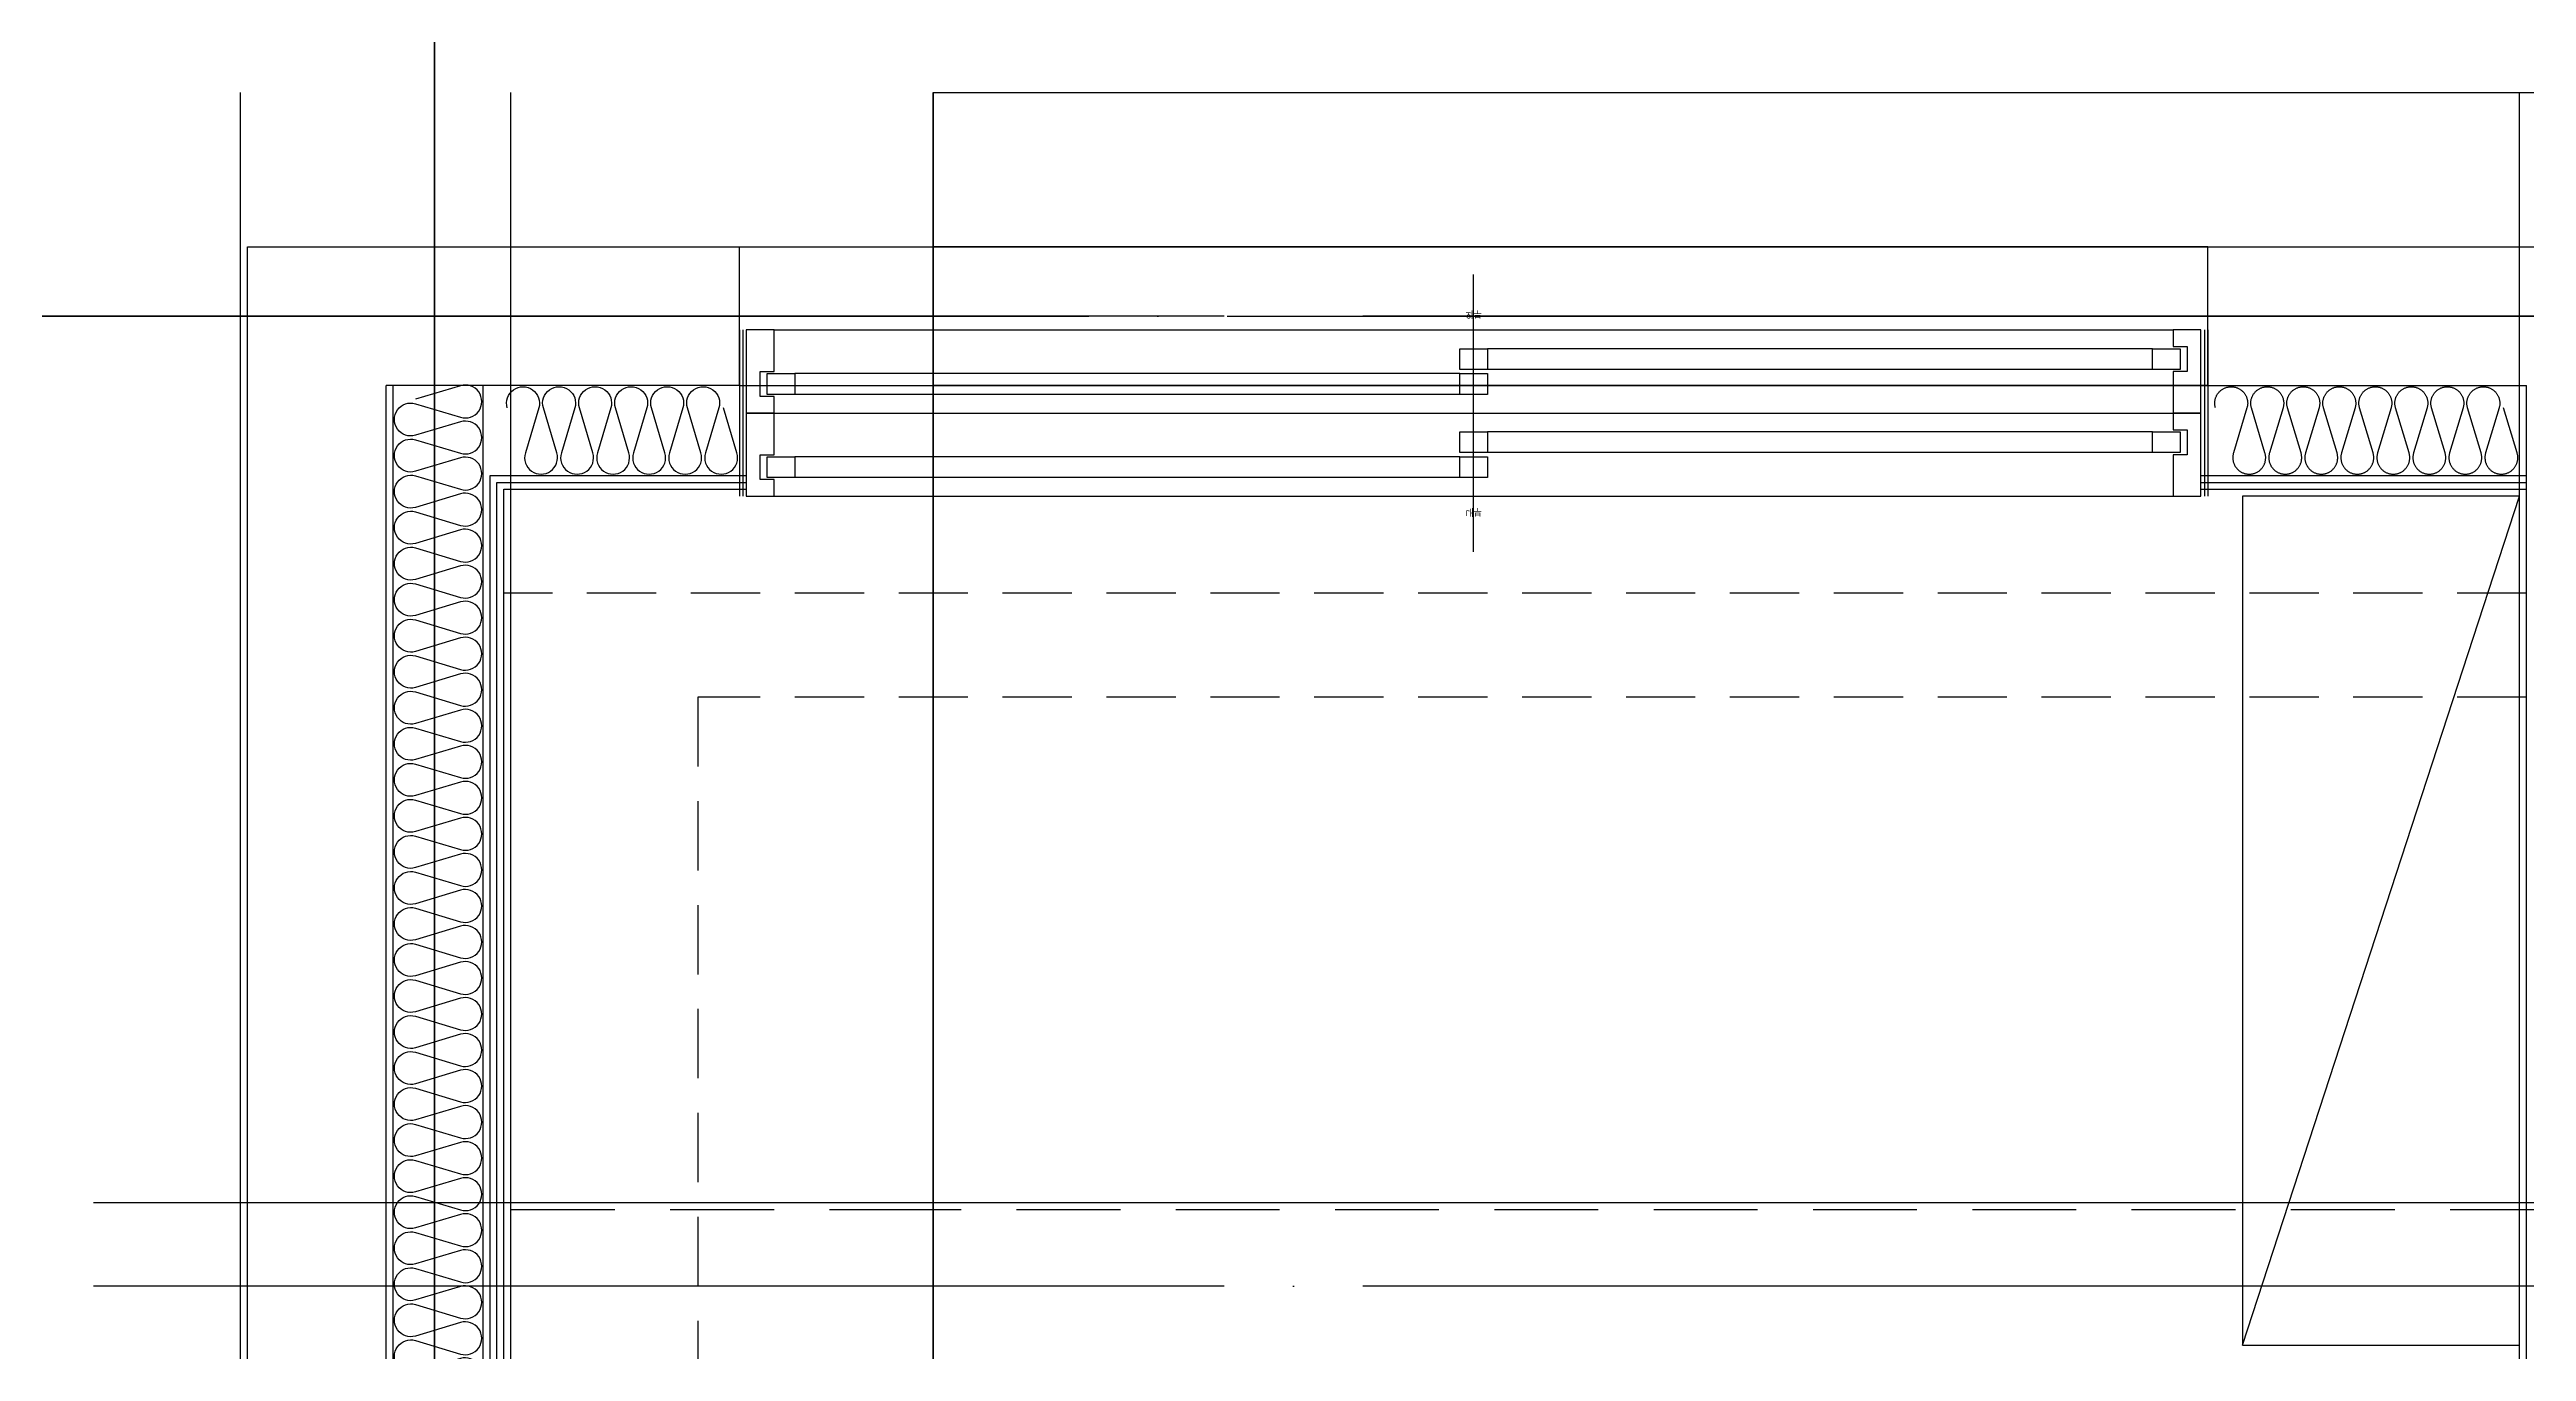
# Model space of a CAD drawing. Header units: millimetres. Extents: x 840000 to 1054178, y 0 to 59400.
# Drawn here: x 858736 to 862312, y 47246 to 49125 of the extents above; entities that cross this region are included whole.
import ezdxf
from ezdxf.enums import TextEntityAlignment as Align
from ezdxf.xclip import XClip

# ---------------------------------------------------------------- set-up
doc = ezdxf.new("R2010")
doc.units = ezdxf.units.MM
doc.header["$LTSCALE"] = 100
doc.header["$XCLIPFRAME"] = 0
for name, pattern in [('X - 단위세대 확장형$0$CEN', [62, 60, -1, 0, -1]), ('X - 단위세대 확장형$0$HID', [1.5, 1, -0.5]), ('X - 단위세대 확장형$0$xr-49D(확)$0$HID', [2.3, 1.5, -0.8]), ('X - 평면도$0$CEN', [62, 60, -1, 0, -1])]:
    doc.linetypes.add(name, pattern=pattern)
doc.layers.get('DEFPOINTS').update_dxf_attribs({"color": 145})
for name, color, linetype in [('SYM', 7, 'Continuous'), ('X - 단위세대 확장형$0$A-CEN', 1, 'X - 단위세대 확장형$0$CEN'), ('X - 단위세대 확장형$0$A-GIP', 6, 'Continuous'), ('X - 단위세대 확장형$0$A-INS', 9, 'Continuous'), ('X - 단위세대 확장형$0$A-WIN', 4, 'Continuous'), ('X - 단위세대 확장형$0$AA-WAXM-CONC', 2, 'Continuous'), ('X - 단위세대 확장형$0$AA-XXXX-CNTL', 1, 'X - 단위세대 확장형$0$CEN'), ('X - 단위세대 확장형$0$S-ELE', 4, 'Continuous'), ('X - 단위세대 확장형$0$X-55$0$0-조경패턴', 9, 'Continuous'), ('X - 단위세대 확장형$0$X-55$0$02_F-KIT', 6, 'Continuous'), ('X - 단위세대 확장형$0$X-55$0$AA-DWXM-WIND', 4, 'Continuous'), ('X - 단위세대 확장형$0$xr-49D(확)$0$AA-XXXX-HIDL2', 7, 'X - 단위세대 확장형$0$xr-49D(확)$0$HID'), ('X - 단위세대 확장형$0$결로방지단열재', 7, 'X - 단위세대 확장형$0$HID'), ('X - 단위세대 확장형$0$커텐박스', 6, 'X - 단위세대 확장형$0$HID'), ('X - 평면도$0$AA-XXXX-CNTL', 1, 'X - 평면도$0$CEN')]:
    doc.layers.add(name, color=color, linetype=linetype)
doc.layers.add('X - 단위세대 확장형$0$A-MC', color=171, linetype='Continuous', plot=False)
doc.layers.add('X - 단위세대 확장형$0$AA-EL-PCN8', color=8, linetype='Continuous', plot=False)
doc.styles.add('X - 단위세대 확장형$0$X-55$0$맑은 고딕', font='malgun.ttf')

# ---------------------------------------------------------------- blocks, each defined once
blk = doc.blocks.new('*U478')
at = {"layer": 'DEFPOINTS'}
for p, q in [((-1060, -130), (-1060, 110)), ((-1055, -130), (-1055, 110)), ((1055, -130), (1055, 110)), ((1060, -130), (1060, 110))]:
    blk.add_line(p, q, dxfattribs=at)
at = {"layer": 'X - 단위세대 확장형$0$X-55$0$AA-DWXM-WIND'}
for p, q in [((0, 190), (0, -210)), ((-20, 83), (-980, 83)), ((-20, 53), (-980, 53)), ((980, 47), (20, 47)), ((980, 17), (20, 17)), ((-20, -37), (-980, -37)), ((-20, -67), (-980, -67)), ((980, -73), (20, -73)), ((980, -103), (20, -103))]:
    blk.add_line(p, q, dxfattribs=at)
at = {"layer": 'X - 단위세대 확장형$0$X-55$0$AA-DWXM-WIND', "color": 8}
for p, q in [((-1010, 110), (1010, 110)), ((-1010, -10), (1010, -10)), ((-1010, -130), (1010, -130))]:
    blk.add_line(p, q, dxfattribs=at)
at = {"layer": 'X - 단위세대 확장형$0$X-55$0$AA-DWXM-WIND'}
for points in [[(-1010, 86), (-1030, 86), (-1030, 50), (-1010, 50), (-1010, -10), (-1010, -10), (-1050, -10), (-1050, 110), (-1010, 110), (-1010, 86)], [(1010, 14), (1030, 14), (1030, 50), (1010, 50), (1010, 110), (1010, 110), (1050, 110), (1050, -10), (1010, -10), (1010, 14)], [(-1010, -34), (-1030, -34), (-1030, -70), (-1010, -70), (-1010, -130), (-1010, -130), (-1050, -130), (-1050, -10), (-1010, -10), (-1010, -34)], [(1010, -106), (1030, -106), (1030, -70), (1010, -70), (1010, -10), (1010, -10), (1050, -10), (1050, -130), (1010, -130), (1010, -106)]]:
    blk.add_lwpolyline(points, dxfattribs=at)
for points in [[(-980, 53), (-980, 83), (-1020, 83), (-1020, 53)], [(20, 53), (20, 83), (-20, 83), (-20, 53)], [(-20, 17), (20, 17), (20, 47), (-20, 47)], [(1020, 17), (1020, 47), (980, 47), (980, 17)], [(-980, -67), (-980, -37), (-1020, -37), (-1020, -67)], [(20, -67), (20, -37), (-20, -37), (-20, -67)], [(-20, -103), (20, -103), (20, -73), (-20, -73)], [(1020, -103), (1020, -73), (980, -73), (980, -103)]]:
    blk.add_lwpolyline(points, close=True, dxfattribs=at)
at = {"layer": 'DEFPOINTS', "style": 'X - 단위세대 확장형$0$X-55$0$맑은 고딕', "width": 0.9}
for s, p in [('내부', (0, 133.2)), ('외부', (0, -152.2))]:
    blk.add_text(s, height=10, dxfattribs=at).set_placement(p, align=Align.MIDDLE_CENTER)
blk = doc.blocks.new('X - 단위세대 확장형$0$insul1')
blk.add_lwpolyline([(0, 0.25, 1.344031), (0.35, 0.25), (0.2, 0.75, -1.344031), (0.55, 0.75), (0.4, 0.25)], format="xyb")
blk = doc.blocks.new('X - 단위세대 확장형$0$A$C6f67e9a2')
at = {"layer": 'DEFPOINTS', "elevation": 0}
blk.add_lwpolyline([(-6620, 0), (-6620, -8226), (-5610, -8226), (-5610, -8662.5)], dxfattribs=at)
at = {"layer": 'X - 단위세대 확장형$0$A-CEN'}
for p, q in [((-7340, -8662.5), (-7340, 0)), ((-6620, -1722.5), (-7832.5, -1722.5))]:
    blk.add_line(p, q, dxfattribs=at)
at = {"layer": 'X - 단위세대 확장형$0$A-GIP'}
for p, q in [((-7250, -562.5), (-6890, -562.5)), ((-7250, -5642.5), (-7250, -562.5)), ((-7240, -572.5), (-6890, -572.5)), ((-7240, -5642.5), (-7240, -572.5))]:
    blk.add_line(p, q, dxfattribs=at)
at = {"layer": 'X - 단위세대 확장형$0$A-INS'}
for p, q in [((-7400, -5642.5), (-7400, -422.5)), ((-7270, -5642.5), (-7270, -422.5)), ((-7260, -552.5), (-6890, -552.5)), ((-7260, -5642.5), (-7260, -552.5))]:
    blk.add_line(p, q, dxfattribs=at)
at = {"layer": 'X - 단위세대 확장형$0$A-MC'}
for p, q in [((-7620, -8662.5), (-7620, 0)), ((-7230, -5742.5), (-7230, 0)), ((-6620, -1602.5), (-7832.5, -1602.5))]:
    blk.add_line(p, q, dxfattribs=at)
at = {"layer": 'X - 단위세대 확장형$0$AA-EL-PCN8'}
for p, q in [((-6900, -222.5), (-6620, -222.5)), ((-6900, -422.5), (-6620, -422.5))]:
    blk.add_line(p, q, dxfattribs=at)
at = {"layer": 'X - 단위세대 확장형$0$AA-WAXM-CONC'}
for p, q in [((-7610, -222.5), (-6900, -222.5)), ((-7610, -8562.5), (-7610, -222.5)), ((-6900, -422.5), (-6900, -222.5)), ((-6900, -422.5), (-7410, -422.5)), ((-7410, -5642.5), (-7410, -422.5))]:
    blk.add_line(p, q, dxfattribs=at)
at = {"layer": 'X - 단위세대 확장형$0$AA-XXXX-CNTL'}
blk.add_line((-6620, -322.5), (-7832.5, -322.5), dxfattribs=at)
at = {"layer": 'X - 단위세대 확장형$0$S-ELE'}
for p, q in [((-6900, -222.5), (-6620, -222.5)), ((-6900, -422.5), (-6620, -422.5))]:
    blk.add_line(p, q, dxfattribs=at)
at = {"layer": 'X - 단위세대 확장형$0$X-55$0$0-조경패턴'}
blk.add_line((-6900, -422.5), (-6900, -222.5), dxfattribs=at)
at = {"layer": 'X - 단위세대 확장형$0$xr-49D(확)$0$AA-XXXX-HIDL2'}
blk.add_line((-6620, -1612.5), (-7240, -1612.5), dxfattribs=at)
at = {"layer": 'X - 단위세대 확장형$0$A-INS', "xscale": -130, "yscale": 130, "zscale": 130, "row_count": 1, "row_spacing": -1.262177448353619e-29, "column_spacing": -52}
for p, rotation, column_count in [((-7400, -5642.5), 270, 100), ((-7235, -422.5), 180, 6)]:
    blk.add_blockref('X - 단위세대 확장형$0$insul1', p, dxfattribs=dict(at, rotation=rotation, column_count=column_count))
at = {"layer": 'X - 단위세대 확장형$0$A-WIN'}
ref = blk.add_blockref('*U478', (-5840, -472.5), dxfattribs=dict(at, xscale=-1, rotation=180))
XClip(ref).set_block_clipping_path([(-2268.6303002786, -472.5220021401), (-780, 469.0670720147)])
blk = doc.blocks.new('X - 단위세대 확장형$0$20220222-결로')
at = {"layer": 'X - 단위세대 확장형$0$결로방지단열재'}
blk.add_line((-31560, 24740), (-31560, 17700), dxfattribs=at)
blk.add_lwpolyline([(-28920, 24740), (-31560, 24740)], dxfattribs=at)
at = {"layer": 'X - 단위세대 확장형$0$커텐박스'}
blk.add_line((-28920, 24890), (-31840, 24890), dxfattribs=at)
blk = doc.blocks.new('X - 단위세대 확장형$0$A$Cca1b3c21')
at = {"layer": 'X - 단위세대 확장형$0$A-GIP'}
for p, q in [((-2550, -562.5), (-3020, -562.5)), ((-2550, -572.5), (-3020, -572.5))]:
    blk.add_line(p, q, dxfattribs=at)
at = {"layer": 'X - 단위세대 확장형$0$A-INS'}
blk.add_line((-2550, -552.5), (-3020, -552.5), dxfattribs=at)
at = {"layer": 'X - 단위세대 확장형$0$A-MC'}
for p, q in [((-3010, -5942.7), (-3010, 0)), ((-7340, -1602.5), (0, -1602.5))]:
    blk.add_line(p, q, dxfattribs=at)
at = {"layer": 'X - 단위세대 확장형$0$AA-EL-PCN8'}
for p, q in [((-440, -222.5), (-2560, -222.5)), ((-440, -422.5), (-2560, -422.5))]:
    blk.add_line(p, q, dxfattribs=at)
at = {"layer": 'X - 단위세대 확장형$0$AA-WAXM-CONC'}
for p, q in [((-2560, -222.5), (-3340, -222.5)), ((-2560, -422.5), (-2560, -222.5)), ((-2560, -422.5), (-3020, -422.5)), ((-3020, -3532.5), (-3020, -422.5))]:
    blk.add_line(p, q, dxfattribs=at)
at = {"layer": 'X - 단위세대 확장형$0$AA-XXXX-CNTL'}
for p, q in [((-7340, -322.5), (0, -322.5)), ((-7340, -1722.5), (0, -1722.5))]:
    blk.add_line(p, q, dxfattribs=at)
at = {"layer": 'X - 단위세대 확장형$0$S-ELE'}
for p, q in [((-2560, -222.5), (-440, -222.5)), ((-2560, -422.5), (-440, -422.5))]:
    blk.add_line(p, q, dxfattribs=at)
at = {"layer": 'X - 단위세대 확장형$0$X-55$0$02_F-KIT'}
blk.add_line((-2610, -1807.5), (-3010, -582.5), dxfattribs=at)
blk.add_lwpolyline([(-2610, -1807.5), (-3010, -1807.5), (-3010, -582.5), (-2610, -582.5)], close=True, dxfattribs=at)
at = {"layer": 'X - 단위세대 확장형$0$xr-49D(확)$0$AA-XXXX-HIDL2'}
blk.add_line((-5590, -1612.5), (-100, -1612.5, 0), dxfattribs=at)
at = {"layer": 'X - 단위세대 확장형$0$A-INS', "xscale": 130, "yscale": 130, "zscale": 130, "rotation": 179.9999999999999, "row_count": 1, "column_count": 8, "row_spacing": -4.417621069237666e-29, "column_spacing": 51.99999999999999}
blk.add_blockref('X - 단위세대 확장형$0$insul1', (-2571, -422.5), dxfattribs=at)
at = {"layer": 'X - 단위세대 확장형$0$A-WIN', "rotation": 179.9999999999999}
blk.add_blockref('*U478', (-1500, -472.5), dxfattribs=at)
blk = doc.blocks.new('X - 단위세대 확장형', base_point=(-475.4, -286.7))
blk.add_blockref('X - 단위세대 확장형$0$A$C6f67e9a2', (45882, 64955.6))
at = {"layer": 'DEFPOINTS', "elevation": 0}
blk.add_lwpolyline([(39262, 64955.6), (45882, 64955.6), (45882, 56293.1), (40272, 56293.1), (40272, 56729.6), (39262, 56729.6), (39262, 64955.6)], dxfattribs=at)
at = {"layer": 'X - 단위세대 확장형$0$AA-XXXX-CNTL'}
for p, q in [((38542, 64955.6), (38542, 68689.6)), ((38542, 64633.1), (27286.2, 64633.1))]:
    blk.add_line(p, q, dxfattribs=at)
blk.add_blockref('X - 단위세대 확장형$0$20220222-결로', (70482, 39343.1))
ref = blk.add_blockref('X - 단위세대 확장형$0$A$Cca1b3c21', (38542, 64955.6), dxfattribs=dict(xscale=-1))
XClip(ref).set_block_clipping_path([(-720, 0), (-7340.0000000019, 0), (-7340.0000000019, -8662.5220021401), (-1730.0000000016, -8662.5220021401), (-1730.0000000016, -8226.0220021403), (-720, -8226.0220021403)])
blk = doc.blocks.new('X - 평면도', base_point=(-475.4, -286.7))
at = {"layer": 'X - 평면도$0$AA-XXXX-CNTL'}
for p, q in [((1298542, 68689.6), (1298542, 55413.4)), ((1287286.2, 64633.1), (1310002.4, 64633.1)), ((1287286.2, 64633.1), (1348213.6, 64633.1))]:
    blk.add_line(p, q, dxfattribs=at)

msp = doc.modelspace()

# ---------------------------------------------------------------- block references
ref = msp.add_blockref('X - 평면도', (-439725.3, -16179.1))
XClip(ref).set_block_clipping_path([(1279249.9173513227, 15892.4151621314), (1363249.9173513227, 75292.4151621313)])

# ---------------------------------------------------------------- next in the draw order: block references
at = {"layer": 'SYM'}
ref = msp.add_blockref('X - 단위세대 확장형', (820274.7, -16179.1), dxfattribs=at)
XClip(ref).set_block_clipping_path([(27286.2339647645, 22495.2025850526), (88213.6007378809, 68689.6277392105)])

doc.saveas('drawing.dxf')
